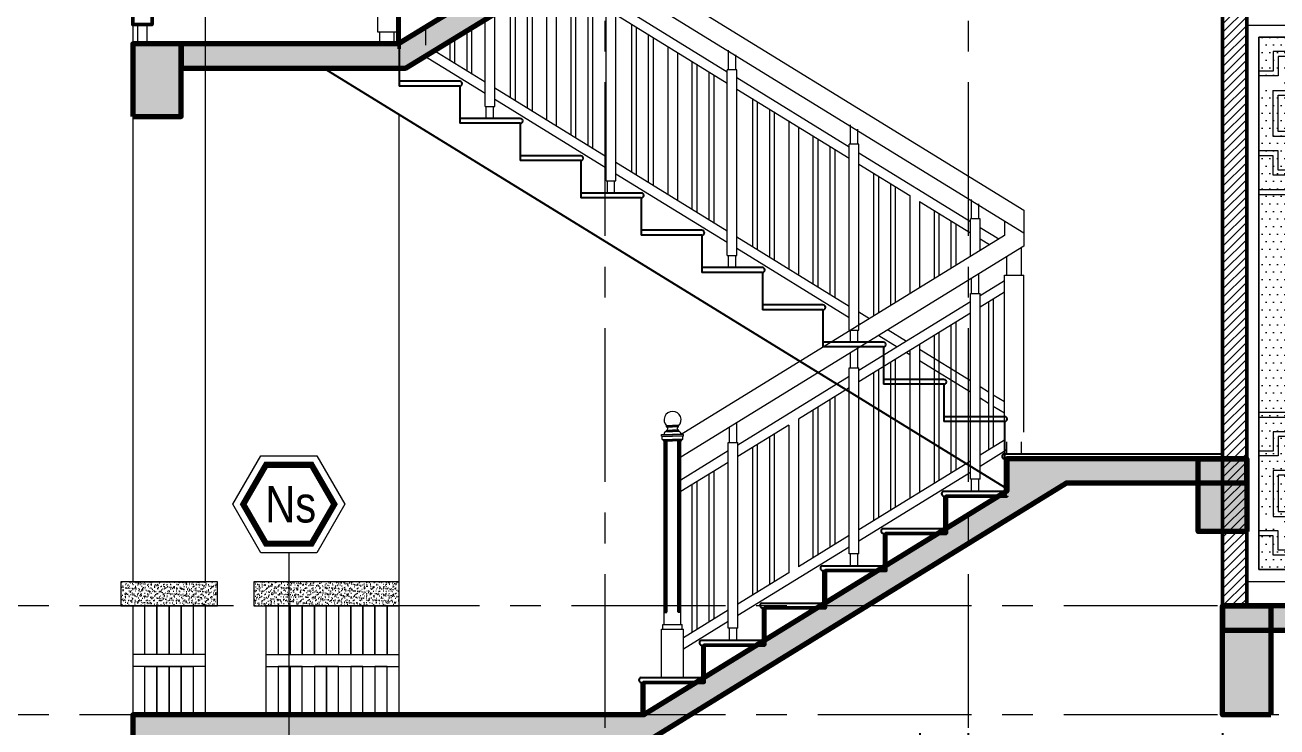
# Model space of a CAD drawing. Header units: inches. Extents: x 88947 to 296847, y 35049 to 161062.
# Drawn here: x 187375 to 192545, y 146608 to 149508 of the extents above; entities that cross this region are included whole.
import ezdxf
from ezdxf.xclip import XClip

# ---------------------------------------------------------------- set-up
doc = ezdxf.new("R2010")
doc.units = ezdxf.units.IN
doc.header["$MEASUREMENT"] = 0
doc.header["$XCLIPFRAME"] = 0
doc.header["$PDMODE"] = 1
doc.linetypes.add('ACAD_ISO03W100', pattern=[30, 12, -18])
doc.linetypes.add('CENTER', pattern=[50.8, 31.75, -6.35, 6.35, -6.35])
for name, color, linetype, lineweight in [('A-Dims', 145, 'Continuous', 25), ('CUA', 42, 'Continuous', 20), ('DIM', 7, 'Continuous', 25), ('HACTH', 8, 'Continuous', 5), ('HATCH', 8, 'Continuous', 5), ('KHUNG 1', 6, 'Continuous', 70), ('KY HIEU', 4, 'Continuous', 25), ('NETMANH', 192, 'Continuous', 18), ('netthay', 254, 'Continuous', 25), ('THAY', 3, 'Continuous', 18), ('TRUC', 252, 'ACAD_ISO03W100', 13), ('TUONG', 4, 'Continuous', 50), ('vdung', 56, 'Continuous', 9)]:
    doc.layers.add(name, color=color, linetype=linetype, lineweight=lineweight)
doc.layers.add('NHO', color=8, linetype='Continuous')
doc.styles.add('DDCo-B-Helve-condense', font='VHELVCB.TTF')
doc.styles.add('VNI-HELVE-CONDENSE', font='VNARIAL.TTF', dxfattribs={"width": 0.7})
doc.dimstyles.new('TAS-100', dxfattribs={"dimscale": 50, "dimtxt": 2.5, "dimasz": 0.7, "dimexe": 1.5, "dimexo": 1.5, "dimgap": 0.8, "dimtad": 1, "dimdec": 0, "dimzin": 3, "dimdsep": 46, "dimtxsty": 'VNI-HELVE-CONDENSE', "dimblk": 'TICK', "dimcen": 2.5, "dimclrt": 71, "dimazin": 2, "dimtfac": 0.75, "dimtdec": 0, "dimtix": 1, "dimtmove": 2, "dimatfit": 2, "dimldrblk": 'TICK123', "dimfxl": 1.5, "dimtolj": 1, "dimtzin": 0, "dimarcsym": 0})
pattern_1 = [(45, (192320.045, 147107.526), (-17.67767, 17.67767), [])]
pattern_2 = [(180, (1285.023, 940), (-15.625, 31.25), [0, -31.25])]
pattern_3 = [(7e-15, (1414.978, 940), (15.625, 31.25), [0, -31.25])]

# ---------------------------------------------------------------- blocks, each defined once
blk = doc.blocks.new('TICK')
at = {"layer": 'A-Dims', "color": 1}
for p, q in [((0, 1.5), (0, -1.5)), ((-2, 0), (2, 0))]:
    blk.add_line(p, q, dxfattribs=at)
at = {"layer": 'A-Dims', "color": 1, "const_width": 0.788}
blk.add_lwpolyline([(-0.33, -0.35), (0.38, 0.38)], dxfattribs=at)
at = {"layer": 'A-Dims', "color": 1, "const_width": 0.394}
for points in [[(0.24, 0.52, -0.414214), (0.52, 0.52, -1)], [(0.52, 0.52, -0.414214), (0.52, 0.24, -1)], [(-0.47, -0.21, 0.414214), (-0.47, -0.49, 1)], [(-0.47, -0.49, 0.414214), (-0.19, -0.49, 1)]]:
    blk.add_lwpolyline(points, format="xyb", dxfattribs=at)
blk = doc.blocks.new('*D1102')
at = {"layer": 'Defpoints', "color": 0}
for p in [(192320, 146657.5), (195570, 146657.5), (192320, 145757.5)]:
    blk.add_point(p, dxfattribs=at)
at = {"layer": 'DIM', "color": 0, "lineweight": -2}
for p, q in [((192320, 146582.5), (192320, 145682.5)), ((195570, 146582.5), (195570, 145682.5)), ((195535, 145757.5), (192355, 145757.5))]:
    blk.add_line(p, q, dxfattribs=at)
at = {"layer": 'DIM', "color": 0, "lineweight": -2, "xscale": 35, "yscale": 35, "zscale": 35, "rotation": 180}
blk.add_blockref('TICK', (192320, 145757.5), dxfattribs=at)
at = {"layer": 'DIM', "color": 0, "lineweight": -2, "xscale": 35, "yscale": 35, "zscale": 35}
blk.add_blockref('TICK', (195570, 145757.5), dxfattribs=at)
at = {"layer": 'DIM', "color": 71, "insert": (193945, 145861.4), "char_height": 125, "attachment_point": 5, "style": 'VNI-HELVE-CONDENSE'}
blk.add_mtext('\\A1;3250', dxfattribs=at)
blk = doc.blocks.new('TICK123')
at = {"layer": 'A-Dims', "color": 1}
blk.add_lwpolyline([(0.05, 0, 0, 0.84, 0), (-2.11, 0, 8.4, 8.4, 0)], format="xyseb", dxfattribs=at)
blk = doc.blocks.new('*D1103')
at = {"layer": 'Defpoints', "color": 0}
for p in [(191270, 146657.5), (192320, 146657.5), (191270, 145757.5)]:
    blk.add_point(p, dxfattribs=at)
at = {"layer": 'DIM', "color": 0, "lineweight": -2}
for p, q in [((191270, 146582.5), (191270, 145682.5)), ((192320, 146582.5), (192320, 145682.5)), ((192285, 145757.5), (191305, 145757.5))]:
    blk.add_line(p, q, dxfattribs=at)
at = {"layer": 'DIM', "color": 0, "lineweight": -2, "xscale": 35, "yscale": 35, "zscale": 35, "rotation": 180}
blk.add_blockref('TICK', (191270, 145757.5), dxfattribs=at)
at = {"layer": 'DIM', "color": 0, "lineweight": -2, "xscale": 35, "yscale": 35, "zscale": 35}
blk.add_blockref('TICK', (192320, 145757.5), dxfattribs=at)
at = {"layer": 'DIM', "color": 71, "insert": (191795, 145861.3), "char_height": 125, "attachment_point": 5, "style": 'VNI-HELVE-CONDENSE'}
blk.add_mtext('\\A1;1050', dxfattribs=at)
blk = doc.blocks.new('*D1104')
at = {"layer": 'Defpoints', "color": 0}
for p in [(191070, 146657.5), (191270, 146657.5), (191070, 145757.5)]:
    blk.add_point(p, dxfattribs=at)
at = {"layer": 'DIM', "color": 0, "lineweight": -2}
for p, q in [((191070, 146582.5), (191070, 145682.5)), ((191270, 146582.5), (191270, 145682.5)), ((191035, 145757.5), (191000, 145757.5)), ((191270, 145757.5), (191070, 145757.5)), ((191305, 145757.5), (191340, 145757.5))]:
    blk.add_line(p, q, dxfattribs=at)
at = {"layer": 'DIM', "color": 0, "lineweight": -2, "xscale": 35, "yscale": 35, "zscale": 35}
blk.add_blockref('TICK', (191070, 145757.5), dxfattribs=at)
at = {"layer": 'DIM', "color": 0, "lineweight": -2, "xscale": 35, "yscale": 35, "zscale": 35, "rotation": 180}
blk.add_blockref('TICK', (191270, 145757.5), dxfattribs=at)
at = {"layer": 'DIM', "color": 71, "insert": (191170, 145861.3), "char_height": 125, "attachment_point": 5, "style": 'VNI-HELVE-CONDENSE'}
blk.add_mtext('\\A1;200', dxfattribs=at)
blk = doc.blocks.new('*D1112')
at = {"layer": 'Defpoints', "color": 0}
for p in [(191270, 146657.5), (196270, 146657.5), (196270, 145257.5)]:
    blk.add_point(p, dxfattribs=at)
at = {"layer": 'DIM', "color": 0, "lineweight": -2}
for p, q in [((191270, 146582.5), (191270, 145182.5)), ((196270, 146582.5), (196270, 145182.5)), ((191305, 145257.5), (196235, 145257.5))]:
    blk.add_line(p, q, dxfattribs=at)
at = {"layer": 'DIM', "color": 0, "lineweight": -2, "xscale": 35, "yscale": 35, "zscale": 35, "rotation": 180}
blk.add_blockref('TICK', (191270, 145257.5), dxfattribs=at)
at = {"layer": 'DIM', "color": 0, "lineweight": -2, "xscale": 35, "yscale": 35, "zscale": 35}
blk.add_blockref('TICK', (196270, 145257.5), dxfattribs=at)
at = {"layer": 'DIM', "color": 71, "insert": (193770, 145361.3), "char_height": 125, "attachment_point": 5, "style": 'VNI-HELVE-CONDENSE'}
blk.add_mtext('\\A1;5000', dxfattribs=at)
blk = doc.blocks.new('A$C48460813')
at = {"layer": 'THAY'}
for points in [[(80, 840), (120, 840), (120, 760), (80, 760)], [(80, 700), (120, 700), (120, 140), (80, 140)], [(80, 80), (120, 80), (120, 0), (80, 0)]]:
    blk.add_lwpolyline(points, close=True, dxfattribs=at)
at = {"layer": 'TUONG'}
for points in [[(60, 900), (140, 900), (140, 840), (60, 840)], [(60, 760), (140, 760), (140, 700), (60, 700)], [(60, 140), (140, 140), (140, 80), (60, 80)]]:
    blk.add_lwpolyline(points, close=True, dxfattribs=at)
blk = doc.blocks.new('*D4022')
at = {"layer": 'Defpoints', "color": 0}
for p in [(192320, 146657.5), (195570, 146657.5), (192320, 145757.5)]:
    blk.add_point(p, dxfattribs=at)
at = {"layer": 'DIM', "color": 0, "lineweight": -2}
for p, q in [((192320, 146582.5), (192320, 145682.5)), ((195570, 146582.5), (195570, 145682.5)), ((195535, 145757.5), (192355, 145757.5))]:
    blk.add_line(p, q, dxfattribs=at)
at = {"layer": 'DIM', "color": 0, "lineweight": -2, "xscale": 35, "yscale": 35, "zscale": 35, "rotation": 180}
blk.add_blockref('TICK', (192320, 145757.5), dxfattribs=at)
at = {"layer": 'DIM', "color": 0, "lineweight": -2, "xscale": 35, "yscale": 35, "zscale": 35}
blk.add_blockref('TICK', (195570, 145757.5), dxfattribs=at)
at = {"layer": 'DIM', "color": 71, "insert": (193945, 145861.4), "char_height": 125, "attachment_point": 5, "style": 'VNI-HELVE-CONDENSE'}
blk.add_mtext('\\A1;3250', dxfattribs=at)
blk = doc.blocks.new('*D4023')
at = {"layer": 'Defpoints', "color": 0}
for p in [(191270, 146657.5), (192320, 146657.5), (191270, 145757.5)]:
    blk.add_point(p, dxfattribs=at)
at = {"layer": 'DIM', "color": 0, "lineweight": -2}
for p, q in [((191270, 146582.5), (191270, 145682.5)), ((192320, 146582.5), (192320, 145682.5)), ((192285, 145757.5), (191305, 145757.5))]:
    blk.add_line(p, q, dxfattribs=at)
at = {"layer": 'DIM', "color": 0, "lineweight": -2, "xscale": 35, "yscale": 35, "zscale": 35, "rotation": 180}
blk.add_blockref('TICK', (191270, 145757.5), dxfattribs=at)
at = {"layer": 'DIM', "color": 0, "lineweight": -2, "xscale": 35, "yscale": 35, "zscale": 35}
blk.add_blockref('TICK', (192320, 145757.5), dxfattribs=at)
at = {"layer": 'DIM', "color": 71, "insert": (191795, 145861.3), "char_height": 125, "attachment_point": 5, "style": 'VNI-HELVE-CONDENSE'}
blk.add_mtext('\\A1;1050', dxfattribs=at)
blk = doc.blocks.new('*D4024')
at = {"layer": 'Defpoints', "color": 0}
for p in [(191070, 146657.5), (191270, 146657.5), (191070, 145757.5)]:
    blk.add_point(p, dxfattribs=at)
at = {"layer": 'DIM', "color": 0, "lineweight": -2}
for p, q in [((191070, 146582.5), (191070, 145682.5)), ((191270, 146582.5), (191270, 145682.5)), ((191035, 145757.5), (191000, 145757.5)), ((191270, 145757.5), (191070, 145757.5)), ((191305, 145757.5), (191340, 145757.5))]:
    blk.add_line(p, q, dxfattribs=at)
at = {"layer": 'DIM', "color": 0, "lineweight": -2, "xscale": 35, "yscale": 35, "zscale": 35}
blk.add_blockref('TICK', (191070, 145757.5), dxfattribs=at)
at = {"layer": 'DIM', "color": 0, "lineweight": -2, "xscale": 35, "yscale": 35, "zscale": 35, "rotation": 180}
blk.add_blockref('TICK', (191270, 145757.5), dxfattribs=at)
at = {"layer": 'DIM', "color": 71, "insert": (191170, 145861.3), "char_height": 125, "attachment_point": 5, "style": 'VNI-HELVE-CONDENSE'}
blk.add_mtext('\\A1;200', dxfattribs=at)
blk = doc.blocks.new('*D4032')
at = {"layer": 'Defpoints', "color": 0}
for p in [(191270, 146657.5), (196270, 146657.5), (196270, 145257.5)]:
    blk.add_point(p, dxfattribs=at)
at = {"layer": 'DIM', "color": 0, "lineweight": -2}
for p, q in [((191270, 146582.5), (191270, 145182.5)), ((196270, 146582.5), (196270, 145182.5)), ((191305, 145257.5), (196235, 145257.5))]:
    blk.add_line(p, q, dxfattribs=at)
at = {"layer": 'DIM', "color": 0, "lineweight": -2, "xscale": 35, "yscale": 35, "zscale": 35, "rotation": 180}
blk.add_blockref('TICK', (191270, 145257.5), dxfattribs=at)
at = {"layer": 'DIM', "color": 0, "lineweight": -2, "xscale": 35, "yscale": 35, "zscale": 35}
blk.add_blockref('TICK', (196270, 145257.5), dxfattribs=at)
at = {"layer": 'DIM', "color": 71, "insert": (193770, 145361.3), "char_height": 125, "attachment_point": 5, "style": 'VNI-HELVE-CONDENSE'}
blk.add_mtext('\\A1;5000', dxfattribs=at)
blk = doc.blocks.new('A$C321E587E')
at = {"layer": 'netthay'}
for p, q in [((-12.3, 154), (250, 154)), ((-12.3, 134), (250, 134)), ((-10, 134), (-10, 0))]:
    blk.add_line(p, q, dxfattribs=at)
blk.add_arc((-9.7, 144), 10.3, 104.4486, 255.5514, dxfattribs=at)
at = {"layer": 'TUONG'}
blk.add_lwpolyline([(0, -20), (0, 134), (250, 134), (250, 134)], dxfattribs=at)
blk = doc.blocks.new('A$C779A4126')
at = {"layer": 'netthay'}
for p, q in [((0, 154), (-250, 154)), ((0, 134), (-250, 134)), ((0, 134), (0, -20))]:
    blk.add_line(p, q, dxfattribs=at)
blk.add_arc((0.3, 144), 10, 268.513, 91.487, dxfattribs=at)
blk = doc.blocks.new('A$C1CBE0E52')
at = {"layer": 'NHO'}
for p, q in [((-24.3, 1039.7), (0, 1039.7)), ((24.9, 1039.7), (0, 1039.7)), ((-24.8, 1021.4), (0, 1021.4)), ((25.5, 1021.4), (0, 1021.4)), ((-35, 977.6), (-22.8, 977.6)), ((-31.9, 419.5), (-31.9, 977.6)), ((-22.8, 419.5), (-22.8, 977.6)), ((23.4, 419.5), (23.4, 977.6)), ((35, 977.6), (23.4, 977.6)), ((32, 419.5), (32, 977.6)), ((-31.9, 270.2), (-31.9, 419.5)), ((-22.8, 270.2), (-22.8, 419.5)), ((23.4, 270.2), (23.5, 419.5)), ((32, 270.2), (32, 419.5)), ((-35, 270.2), (-22.8, 270.2)), ((35, 270.2), (23.4, 270.2))]:
    blk.add_line(p, q, dxfattribs=at)
at = {"layer": 'THAY'}
for p, q in [((-24.3, 1036.7), (-24.3, 1039.7)), ((-24.3, 1036.7), (0, 1036.7)), ((24.9, 1036.7), (0, 1036.7)), ((24.9, 1036.7), (24.9, 1039.7)), ((-45.2, 1004.1), (0, 1004.1)), ((-45.2, 998), (-45.2, 1004.1)), ((-45.2, 998), (0, 998)), ((-42.1, 983.7), (-42.1, 998)), ((-42.1, 983.7), (0, 983.7)), ((-24.8, 1016.3), (-24.8, 1021.4)), ((-24.8, 1016.3), (0, 1016.3)), ((25.5, 1016.3), (0, 1016.3)), ((45.2, 1004.1), (0, 1004.1)), ((45.2, 998), (0, 998)), ((42.2, 983.7), (0, 983.7)), ((25.5, 1016.3), (25.5, 1021.4)), ((42.2, 983.7), (42.2, 998)), ((45.2, 998), (45.2, 1004.1)), ((-35, 977.6), (0, 977.6)), ((-35, 419.5), (-35, 977.6)), ((35, 977.6), (0, 977.6)), ((35, 419.5), (35, 977.6)), ((-35, 220), (-35, 419.5)), ((35, 220), (35, 419.5)), ((-40.1, 199.9), (-40.1, 220)), ((-40.1, 220), (40.1, 220)), ((40.1, 199.9), (40.1, 220)), ((-45.2, 0), (-45.2, 199.9)), ((-45.2, 199.9), (45.2, 199.9)), ((45.2, 0), (45.2, 199.9))]:
    blk.add_line(p, q, dxfattribs=at)
blk.add_lwpolyline([(45.2, 0), (-45.2, 0)], dxfattribs=at)
for centre, radius, start, end in [((0.3, 1064.8), 35.2, 314.4153, 225.5847), ((-26.9, 1029.1), 7.99, 284.8442, 71.0811), ((27.5, 1029.1), 7.99, 108.9189, 255.1558), ((-32.7, 983.5), 6.4, 178.6567, 248.7234), ((-24.6, 1005.8), 10.5, 90.9657, 189.4231), ((25.2, 1006.2), 10.1, 347.5717, 88.3198), ((32.7, 983.5), 6.4, 291.2766, 1.3433)]:
    blk.add_arc(centre, radius, start, end, dxfattribs=at)
blk = doc.blocks.new('A$C07F568BA')
at = {"layer": 'THAY'}
for points in [[(-15, 817.4), (-15, 879.2)], [(15, 817.4), (15, 897.7)], [(-20, 50), (-20, 817.4)], [(-20, 817.4), (20, 817.4)], [(20, 50), (20, 817.4)], [(20, 50), (-20, 50)], [(-15, 0), (-15, 50)], [(15, 0), (15, 50)]]:
    blk.add_lwpolyline(points, dxfattribs=at)
blk = doc.blocks.new('A$C10AF0E8B')
at = {"layer": 'THAY'}
for points in [[(380, 844.8), (380, 234.1)], [(400, 857.1), (400, 246.4)], [(310, 801.7), (310, 191)], [(330, 814), (330, 203.3)], [(210, 740.1), (210, 129.4)], [(250, 764.7), (250, 154)], [(130, 690.8), (130, 80.1)], [(150, 703.1), (150, 92.4)], [(60, 647.7), (60, 37)], [(80, 660), (80, 49.3)]]:
    blk.add_lwpolyline(points, dxfattribs=at)
at = {"layer": 'NETMANH'}
blk.add_blockref('A$C07F568BA', (480, 158.9), dxfattribs=at)
blk = doc.blocks.new('A$C20893CA2')
at = {"layer": 'THAY'}
for points in [[(380, 844.8), (380, 234.1)], [(400, 857.1), (400, 246.4)], [(310, 801.7), (310, 191)], [(330, 814), (330, 203.3)], [(210, 740.1), (210, 129.4)], [(250, 764.7), (250, 154)], [(130, 690.8), (130, 80.1)], [(150, 703.1), (150, 92.4)], [(60, 647.7), (60, 37)], [(80, 660), (80, 49.3)]]:
    blk.add_lwpolyline(points, dxfattribs=at)
blk = doc.blocks.new('A$C7AC3160D')
at = {"layer": 'CUA'}
for points in [[(160, 0), (160, -80), (80, -80), (80, -160), (0, -160)], [(140, 0), (140, -60), (60, -60), (60, -140), (0, -140)], [(440, 0), (440, -80), (520, -80), (520, -160), (600, -160)], [(460, 0), (460, -60), (540, -60), (540, -140), (600, -140)], [(520, -240), (440, -240), (440, -160), (360, -160), (360, -80), (240, -80), (240, -160), (160, -160), (160, -240), (80, -240), (80, -390), (160, -390), (160, -470), (240, -470), (240, -550), (360, -550), (360, -470), (440, -470), (440, -390), (520, -390), (520, -240)], [(160, -630), (160, -550), (80, -550), (80, -470), (0, -470)], [(140, -630), (140, -570), (60, -570), (60, -490), (0, -490)], [(440, -630), (440, -550), (520, -550), (520, -470), (600, -470)], [(460, -630), (460, -570), (540, -570), (540, -490), (600, -490)], [(600, -630), (0, -630)], [(600, -650), (0, -650)]]:
    blk.add_lwpolyline(points, dxfattribs=at)
blk.add_lwpolyline([(540, -220), (460, -220), (460, -140), (380, -140), (380, -60), (220, -60), (220, -140), (140, -140), (140, -220), (60, -220), (60, -410), (140, -410), (140, -490), (220, -490), (220, -570), (380, -570), (380, -490), (460, -490), (460, -410), (540, -410)], close=True, dxfattribs=at)
blk = doc.blocks.new('A$C37A56C2E')
at = {"layer": 'HACTH'}
h = blk.add_hatch(dxfattribs=at)
h.set_pattern_fill('DOTS', color=256, scale=500, style=0)
h.set_pattern_definition(pattern_2)
h.paths.add_polyline_path([(1280, 240), (1280, 2060), (865, 2060), (865, 240)])
h = blk.add_hatch(dxfattribs=at)
h.set_pattern_fill('DOTS', color=256, scale=500, style=0)
h.set_pattern_definition(pattern_2)
h.paths.add_polyline_path([(1280, 240), (1280, 2060), (865, 2060), (865, 240)])
h = blk.add_hatch(dxfattribs=at)
h.set_pattern_fill('DOTS', color=256, scale=500, style=0)
h.set_pattern_definition(pattern_3)
h.paths.add_polyline_path([(1420, 2060), (1835, 2060), (1835, 240), (1420, 240)])
h = blk.add_hatch(dxfattribs=at)
h.set_pattern_fill('DOTS', color=256, scale=500, style=0)
h.set_pattern_definition(pattern_3)
h.paths.add_polyline_path([(1420, 2060), (1810, 2060), (1810, 240), (1420, 240)])
at = {"layer": 'HATCH'}
h = blk.add_hatch(dxfattribs=at)
h.set_pattern_fill('DOTS', color=256, scale=500, style=0)
h.set_pattern_definition([(180, (625.022, 50.008), (-15.625, 31.25), [0, -31.25])])
h.paths.add_polyline_path([(50, 2050), (150, 2050), (150, 2150), (250, 2150), (250, 2250), (425, 2250), (425, 2150), (525, 2150), (525, 2050), (625, 2050), (625, 250), (525, 250), (525, 150), (425, 150), (425, 50), (250, 50), (250, 150), (150, 150), (150, 250), (50, 250)])
h.paths.add_polyline_path([(445, 2250), (625, 2250), (625, 2070), (545, 2070), (545, 2170), (445, 2170)], flags=17)
h.paths.add_polyline_path([(50, 2250), (230, 2250), (230, 2170), (130, 2170), (130, 2070), (50, 2070)], flags=17)
h.paths.add_polyline_path([(50, 230), (130, 230), (130, 130), (230, 130), (230, 50), (50, 50)], flags=17)
h.paths.add_polyline_path([(445, 130), (545, 130), (545, 230), (625, 230), (625, 50), (445, 50)])
h = blk.add_hatch(dxfattribs=at)
h.set_pattern_fill('DOTS', color=256, scale=500, style=0)
h.set_pattern_definition([(0, (2049.978, 50.008), (15.625, 31.25), [0, -31.25])])
h.paths.add_polyline_path([(2625, 2050), (2525, 2050), (2525, 2150), (2425, 2150), (2425, 2250), (2250, 2250), (2250, 2150), (2150, 2150), (2150, 2050), (2050, 2050), (2050, 250), (2150, 250), (2150, 150), (2250, 150), (2250, 50), (2425, 50), (2425, 150), (2525, 150), (2525, 250), (2625, 250)])
h.paths.add_polyline_path([(2230, 2250), (2050, 2250), (2050, 2070), (2130, 2070), (2130, 2170), (2230, 2170)], flags=17)
h.paths.add_polyline_path([(2625, 2250), (2445, 2250), (2445, 2170), (2545, 2170), (2545, 2070), (2625, 2070)], flags=17)
h.paths.add_polyline_path([(2625, 230), (2545, 230), (2545, 130), (2445, 130), (2445, 50), (2625, 50)], flags=17)
h.paths.add_polyline_path([(2230, 130), (2130, 130), (2130, 230), (2050, 230), (2050, 50), (2230, 50)])
at = {"layer": 'CUA'}
for points in [[(0, 0), (0, 2300), (2700, 2300), (2700, 0)], [(650, 2250), (50, 2250), (50, 50), (650, 50)], [(2000, 2250), (700, 2250), (700, 50), (2000, 50)], [(2050, 2250), (2650, 2250), (2650, 50), (2050, 50)], [(1280, 2200), (1950, 2200), (1950, 100), (1280, 100)], [(1420, 2060), (1810, 2060), (1810, 240), (1420, 240)]]:
    blk.add_lwpolyline(points, close=True, dxfattribs=at)
for points in [[(650, 50), (50, 50), (50, 2250), (650, 2250)], [(650, 2250), (650, 50)], [(700, 2250), (2000, 2250)], [(700, 2250), (700, 50)], [(2000, 2250), (2000, 50)], [(2050, 2250), (2650, 2250), (2650, 50), (2050, 50)], [(2050, 2250), (2050, 50)], [(750, 2200), (750, 100), (1950, 100), (1950, 2200), (750, 2200)], [(1490, 2200), (750, 2200), (750, 100), (1490, 100)], [(1280, 2060), (890, 2060), (890, 240), (1280, 240)], [(2000, 50), (700, 50)]]:
    blk.add_lwpolyline(points, dxfattribs=at)
at = {"layer": 'vdung', "xscale": -1}
blk.add_blockref('A$C7AC3160D', (650, 2250), dxfattribs=at)
at = {"layer": 'vdung'}
blk.add_blockref('A$C7AC3160D', (2050, 2250), dxfattribs=at)
at = {"layer": 'vdung', "rotation": 180}
blk.add_blockref('A$C7AC3160D', (650, 50), dxfattribs=at)
at = {"layer": 'vdung', "xscale": -1, "rotation": 180}
blk.add_blockref('A$C7AC3160D', (2050, 50), dxfattribs=at)
blk = doc.blocks.new('A$C6B9F0B18')
for points in [[(-2025, 740), (-675, 740), (-675, 800), (-2025, 800), (-2025, 740), (-2025, 740)], [(-1320, 660), (-1320, 740), (-1380, 740), (-1380, 660)], [(-2025, 600), (-675, 600), (-675, 660), (-2025, 660), (-2025, 600), (-2025, 600)], [(-1380, 600), (-1380, 40)], [(-1320, 40), (-1320, 600)], [(-2025, -20), (-675, -20), (-675, 40), (-2025, 40), (-2025, -20), (-2025, -20)], [(-1380, -20), (-1380, -100), (-1320, -100), (-1320, -20)]]:
    blk.add_lwpolyline(points)
for points in [[(-2005, 740), (-1975, 740), (-1975, 660), (-2005, 660)], [(-695, 740), (-725, 740), (-725, 660), (-695, 660)], [(-2005, 600), (-1945, 600), (-1945, 40), (-2005, 40)], [(-1862.5, 600), (-1832.5, 600), (-1832.5, 40), (-1862.5, 40)], [(-1802.5, 600), (-1772.5, 600), (-1772.5, 40), (-1802.5, 40)], [(-1692.5, 600), (-1632.5, 600), (-1632.5, 40), (-1692.5, 40)], [(-1552.5, 600), (-1522.5, 600), (-1522.5, 40), (-1552.5, 40)], [(-1492.5, 600), (-1462.5, 600), (-1462.5, 40), (-1492.5, 40)], [(-1207.5, 600), (-1237.5, 600), (-1237.5, 40), (-1207.5, 40)], [(-1147.5, 600), (-1177.5, 600), (-1177.5, 40), (-1147.5, 40)], [(-1007.5, 600), (-1067.5, 600), (-1067.5, 40), (-1007.5, 40)], [(-897.5, 600), (-927.5, 600), (-927.5, 40), (-897.5, 40)], [(-837.5, 600), (-867.5, 600), (-867.5, 40), (-837.5, 40)], [(-695, 600), (-755, 600), (-755, 40), (-695, 40)], [(-2005, -20), (-1975, -20), (-1975, -100), (-2005, -100)], [(-695, -20), (-725, -20), (-725, -100), (-695, -100)]]:
    blk.add_lwpolyline(points, close=True)
blk.add_blockref('A$C37A56C2E', (-2700, 0))

msp = doc.modelspace()

# ---------------------------------------------------------------- hatches: boundary and pattern name
at = {"layer": 'HACTH'}
h = msp.add_hatch(dxfattribs=at)
h.set_pattern_fill('ANSI31', color=256, scale=200, style=0)
h.set_pattern_definition(pattern_1)
h.paths.add_polyline_path([(192320, 150407.5), (192420, 150407.5), (192420, 147107.5), (192320, 147107.5)])
h = msp.add_hatch(dxfattribs=at)
h.set_pattern_fill('ANSI31', color=256, scale=200, style=0)
h.set_pattern_definition(pattern_1)
h.paths.add_polyline_path([(192320, 150407.5), (192420, 150407.5), (192420, 147107.5), (192320, 147107.5)])
h = msp.add_hatch(dxfattribs=at)
h.set_pattern_fill('ANSI31', color=256, scale=200, style=0)
h.set_pattern_definition(pattern_1)
h.paths.add_polyline_path([(192320, 150407.5), (192420, 150407.5), (192420, 147107.5), (192320, 147107.5)])
h = msp.add_hatch(dxfattribs=at)
h.set_pattern_fill('ANSI31', color=256, scale=200, style=0)
h.set_pattern_definition(pattern_1)
h.paths.add_polyline_path([(192320, 150407.5), (192420, 150407.5), (192420, 147107.5), (192320, 147107.5)])
h = msp.add_hatch(dxfattribs=at)
h.set_pattern_fill('AR-SAND', color=256, scale=10, style=0)
h.set_pattern_definition([(142.5, (188170.045, 147107.526), (0.62993, 19.26824), [0, -15.2, 0, -17, 0, -16.25]), (172.5, (188170.045, 147107.526), (-17.6978, 28.2215), [0, -8.2, 0, -13.7, 0, -5.25]), (212.5, (188182.345, 147107.526), (-31.1414, 0.0566), [0, -5, 0, -18, 0, -23.5]), (222.5, (188182.345, 147107.526), (-30.0613, 8.7768), [0, -2.5, 0, -11.8, 0, -13.5])])
h.paths.add_polyline_path([(187770, 147207.5), (187820, 147207.5), (188170, 147207.5), (188170, 147107.5), (187770, 147107.5)])
h = msp.add_hatch(dxfattribs=at)
h.set_pattern_fill('AR-SAND', color=256, scale=10, style=0)
h.set_pattern_definition([(142.5, (188170.045, 147107.526), (0.62993, 19.26824), [0, -15.2, 0, -17, 0, -16.25]), (172.5, (188170.045, 147107.526), (-17.6978, 28.2215), [0, -8.2, 0, -13.7, 0, -5.25]), (212.5, (188182.345, 147107.526), (-31.1414, 0.0566), [0, -5, 0, -18, 0, -23.5]), (222.5, (188182.345, 147107.526), (-30.0613, 8.7768), [0, -2.5, 0, -11.8, 0, -13.5])])
h.paths.add_polyline_path([(187770, 147207.5), (187820, 147207.5), (188170, 147207.5), (188170, 147107.5), (187770, 147107.5)])
h = msp.add_hatch(dxfattribs=at)
h.set_pattern_fill('AR-SAND', color=256, scale=10, style=0)
h.set_pattern_definition([(142.5, (67553.61, 85915.8), (0.6299336, 19.2682377), [0, -15.2, 0, -17, 0, -16.25]), (172.5, (67553.61, 85915.8), (-17.697767, 28.2214607), [0, -8.2, 0, -13.7, 0, -5.25]), (212.5, (67565.91, 85915.8), (-31.1414186, 0.0565905), [0, -5, 0, -18, 0, -23.5]), (222.5, (67565.91, 85915.8), (-30.061266, 8.7767556), [0, -2.5, 0, -11.8, 0, -13.5])])
h.paths.add_polyline_path([(188319.9, 147207.5), (188526, 147207.5), (188526, 147107.5), (188349.9, 147107.5), (188319.9, 147107.5)])
h.paths.add_polyline_path([(188920, 147107.5), (188920, 147207.5), (188719.9, 147207.5), (188719.9, 147207.5), (188526, 147207.5), (188526, 147107.5)])
h = msp.add_hatch(dxfattribs=at)
h.set_pattern_fill('AR-SAND', color=256, scale=10, style=0)
h.set_pattern_definition([(142.5, (67553.61, 85915.8), (0.6299336, 19.2682377), [0, -15.2, 0, -17, 0, -16.25]), (172.5, (67553.61, 85915.8), (-17.697767, 28.2214607), [0, -8.2, 0, -13.7, 0, -5.25]), (212.5, (67565.91, 85915.8), (-31.1414186, 0.0565905), [0, -5, 0, -18, 0, -23.5]), (222.5, (67565.91, 85915.8), (-30.061266, 8.7767556), [0, -2.5, 0, -11.8, 0, -13.5])])
h.paths.add_polyline_path([(188319.9, 147207.5), (188526, 147207.5), (188526, 147107.5), (188349.9, 147107.5), (188319.9, 147107.5)])
h.paths.add_polyline_path([(188920, 147107.5), (188920, 147207.5), (188719.9, 147207.5), (188719.9, 147207.5), (188526, 147207.5), (188526, 147107.5)])
at = {"layer": 'KHUNG 1'}
h = msp.add_hatch(color=256, dxfattribs=at)
h.paths.add_polyline_path([(190707.7, 150407.5), (191170, 150407.5), (191170, 150507.8), (190680, 150507.8), (188917.9, 149429.5), (188020, 149429.5), (188020, 149329.5), (188946, 149329.5)])
edge = h.paths.add_edge_path(flags=17)
edge.add_line((190417.8, 150507.8), (190680, 150507.8))
edge = h.paths.add_edge_path(flags=17)
edge.add_line((190417.8, 150487.8), (190680, 150487.8))
edge = h.paths.add_edge_path(flags=17)
edge.add_arc((190420.4, 150497.8), 10.3, 104.4486, 255.5514)
edge = h.paths.add_edge_path(flags=17)
edge.add_line((190420, 150487.8), (190420, 150353.8))
edge = h.paths.add_edge_path(flags=16)
edge.add_line((190430, 150333.8), (190430, 150487.8))
edge.add_line((190430, 150487.8), (190680, 150487.8))
edge = h.paths.add_edge_path(flags=17)
edge.add_line((190167.8, 150353.8), (190430, 150353.8))
edge = h.paths.add_edge_path(flags=17)
edge.add_line((190167.8, 150333.8), (190430, 150333.8))
edge = h.paths.add_edge_path(flags=17)
edge.add_arc((190170.4, 150343.8), 10.3, 104.4486, 255.5514)
edge = h.paths.add_edge_path(flags=17)
edge.add_line((190170, 150333.8), (190170, 150199.8))
edge = h.paths.add_edge_path(flags=16)
edge.add_line((190180, 150179.8), (190180, 150333.8))
edge.add_line((190180, 150333.8), (190430, 150333.8))
msp.add_hatch(color=256, dxfattribs=at).paths.add_polyline_path([(189958.4, 146557.5), (191675.9, 147615.5), (192420, 147615.5), (192420, 147715.5), (191430, 147715.5), (191430, 147581.5), (189930, 146657.5), (187820, 146657.5), (187820, 146557.5)])

# ---------------------------------------------------------------- linework, layer by layer
at = {"layer": 'HACTH', "color": 252}
msp.add_lwpolyline([(188232.9, 147527.7), (188348.6, 147728), (188580, 147728), (188695.7, 147527.7), (188580, 147327.3), (188348.6, 147327.3)], close=True, dxfattribs=at)
msp.add_lwpolyline([(188464.3, 147327.3), (188464.3, 146424.5)], dxfattribs=at)
at = {"layer": 'HACTH'}
for points in [[(187919.9, 147107.5), (187919.9, 146907.5), (187869.9, 146907.5), (187869.9, 147107.5)], [(187919.9, 147107.5), (187919.9, 146907.5), (187869.9, 146907.5), (187869.9, 147107.5)], [(187969.9, 147107.5), (187969.9, 146907.5), (187919.9, 146907.5), (187919.9, 147107.5)], [(187969.9, 147107.5), (187969.9, 146907.5), (187919.9, 146907.5), (187919.9, 147107.5)], [(188019.9, 147107.5), (188019.9, 146907.5), (187969.9, 146907.5), (187969.9, 147107.5)], [(188019.9, 147107.5), (188019.9, 146907.5), (187969.9, 146907.5), (187969.9, 147107.5)], [(188069.9, 147107.5), (188069.9, 146907.5), (188019.9, 146907.5), (188019.9, 147107.5)], [(188069.9, 147107.5), (188069.9, 146907.5), (188019.9, 146907.5), (188019.9, 147107.5)], [(188419.9, 147107.5), (188419.9, 146907.5), (188469.9, 146907.5), (188469.9, 147107.5)], [(188419.9, 147107.5), (188419.9, 146907.5), (188469.9, 146907.5), (188469.9, 147107.5)], [(188469.9, 147107.5), (188469.9, 146907.5), (188519.9, 146907.5), (188519.9, 147107.5)], [(188469.9, 147107.5), (188469.9, 146907.5), (188519.9, 146907.5), (188519.9, 147107.5)], [(188519.9, 147107.5), (188519.9, 146907.5), (188569.9, 146907.5), (188569.9, 147107.5)], [(188519.9, 147107.5), (188519.9, 146907.5), (188569.9, 146907.5), (188569.9, 147107.5)], [(188569.9, 147107.5), (188569.9, 146907.5), (188619.9, 146907.5), (188619.9, 147107.5)], [(188569.9, 147107.5), (188569.9, 146907.5), (188619.9, 146907.5), (188619.9, 147107.5)], [(188669.9, 147107.5), (188669.9, 146907.5), (188719.9, 146907.5), (188719.9, 147107.5)], [(188669.9, 147107.5), (188669.9, 146907.5), (188719.9, 146907.5), (188719.9, 147107.5)], [(188719.9, 147107.5), (188719.9, 146907.5), (188769.9, 146907.5), (188769.9, 147107.5)], [(188719.9, 147107.5), (188719.9, 146907.5), (188769.9, 146907.5), (188769.9, 147107.5)], [(188769.9, 147107.5), (188769.9, 146907.5), (188819.9, 146907.5), (188819.9, 147107.5)], [(188769.9, 147107.5), (188769.9, 146907.5), (188819.9, 146907.5), (188819.9, 147107.5)], [(188819.9, 147107.5), (188819.9, 146907.5), (188869.9, 146907.5), (188869.9, 147107.5)], [(188819.9, 147107.5), (188819.9, 146907.5), (188869.9, 146907.5), (188869.9, 147107.5)], [(188869.9, 147107.5), (188869.9, 146907.5), (188919.9, 146907.5), (188919.9, 147107.5)], [(188869.9, 147107.5), (188869.9, 146907.5), (188919.9, 146907.5), (188919.9, 147107.5)], [(187919.9, 146857.5), (187919.9, 146657.5), (187869.9, 146657.5), (187869.9, 146857.5)], [(187919.9, 146857.5), (187919.9, 146657.5), (187869.9, 146657.5), (187869.9, 146857.5)], [(187969.9, 146857.5), (187969.9, 146657.5), (187919.9, 146657.5), (187919.9, 146857.5)], [(187969.9, 146857.5), (187969.9, 146657.5), (187919.9, 146657.5), (187919.9, 146857.5)], [(188019.9, 146857.5), (188019.9, 146657.5), (187969.9, 146657.5), (187969.9, 146857.5)], [(188019.9, 146857.5), (188019.9, 146657.5), (187969.9, 146657.5), (187969.9, 146857.5)], [(188069.9, 146857.5), (188069.9, 146657.5), (188019.9, 146657.5), (188019.9, 146857.5)], [(188069.9, 146857.5), (188069.9, 146657.5), (188019.9, 146657.5), (188019.9, 146857.5)], [(188419.9, 146857.5), (188419.9, 146657.5), (188469.9, 146657.5), (188469.9, 146857.5)], [(188419.9, 146857.5), (188419.9, 146657.5), (188469.9, 146657.5), (188469.9, 146857.5)], [(188469.9, 146857.5), (188469.9, 146657.5), (188519.9, 146657.5), (188519.9, 146857.5)], [(188469.9, 146857.5), (188469.9, 146657.5), (188519.9, 146657.5), (188519.9, 146857.5)], [(188569.9, 146857.5), (188569.9, 146657.5), (188619.9, 146657.5), (188619.9, 146857.5)], [(188569.9, 146857.5), (188569.9, 146657.5), (188619.9, 146657.5), (188619.9, 146857.5)], [(188619.9, 146857.5), (188619.9, 146657.5), (188669.9, 146657.5), (188669.9, 146857.5)], [(188619.9, 146857.5), (188619.9, 146657.5), (188669.9, 146657.5), (188669.9, 146857.5)], [(188719.9, 146857.5), (188719.9, 146657.5), (188769.9, 146657.5), (188769.9, 146857.5)], [(188719.9, 146857.5), (188719.9, 146657.5), (188769.9, 146657.5), (188769.9, 146857.5)], [(188819.9, 146857.5), (188819.9, 146657.5), (188869.9, 146657.5), (188869.9, 146857.5)], [(188819.9, 146857.5), (188819.9, 146657.5), (188869.9, 146657.5), (188869.9, 146857.5)]]:
    msp.add_lwpolyline(points, close=True, dxfattribs=at)
for points in [[(188120, 146907.5), (187820, 146907.5)], [(188120, 146907.5), (187820, 146907.5)], [(188369.9, 146907.5), (188920, 146907.5)], [(188369.9, 146907.5), (188920, 146907.5)], [(188120, 146857.5), (187820, 146857.5)], [(188120, 146857.5), (187820, 146857.5)], [(188369.9, 146857.5), (188920, 146857.5)], [(188369.9, 146857.5), (188920, 146857.5)]]:
    msp.add_lwpolyline(points, dxfattribs=at)
at = {"layer": 'KHUNG 1'}
for points in [[(190707.7, 150407.5), (191170, 150407.5), (191170, 150507.8), (190680, 150507.8), (188917.9, 149429.5), (188020, 149429.5), (188020, 149329.5), (188946, 149329.5), (190707.7, 150407.5)], [(187820, 149129.5), (188020, 149129.5), (188020, 149429.5), (187820, 149429.5)], [(192420, 147415.5), (192220, 147415.5), (192220, 147715.5), (192420, 147715.5)], [(192320, 147007.5), (197770, 147007.5), (197770, 147107.5), (192320, 147107.5)], [(192520, 146657.5), (192320, 146657.5), (192320, 147107.5), (192520, 147107.5)]]:
    msp.add_lwpolyline(points, close=True, dxfattribs=at)
msp.add_lwpolyline([(189958.4, 146557.5), (191675.9, 147615.5), (192420, 147615.5), (192420, 147715.5), (191430, 147715.5), (191430, 147581.5), (189930, 146657.5), (187820, 146657.5), (187820, 146557.5), (189958.4, 146557.5)], dxfattribs=at)
for points in [[(187820, 149429.5), (188020, 149429.5), (187820, 149129.5), (188020, 149129.5)], [(192420, 147715.5), (192220, 147715.5), (192420, 147415.5), (192220, 147415.5)], [(192320, 147107.5), (197770, 147107.5), (192320, 147007.5), (197770, 147007.5)], [(192520, 147107.5), (192320, 147107.5), (192520, 146657.5), (192320, 146657.5)]]:
    msp.add_solid(points, dxfattribs=at)
at = {"layer": 'KY HIEU', "const_width": 25}
msp.add_lwpolyline([(188276.2, 147527.7), (188370.3, 147690.5), (188558.3, 147690.5), (188652.4, 147527.7), (188558.3, 147364.8), (188370.3, 147364.8)], close=True, dxfattribs=at)
at = {"layer": 'KY HIEU'}
msp.add_lwpolyline([(191420, 147581.5), (190170, 146811.5)], dxfattribs=at)
msp.add_lwpolyline([(191420, 147581.5), (190170, 146811.5)], dxfattribs=at)
at = {"layer": 'netthay'}
for p, q in [((188920, 149409.5), (188920, 149255.5)), ((191420, 147889.5), (191170, 147889.5)), ((191420, 147869.5), (191170, 147869.5)), ((191420, 147869.5), (191420, 147715.5)), ((191417.8, 147735.5), (192320, 147735.5)), ((191417.8, 147715.5), (192420, 147715.5)), ((191420, 147715.5), (191420, 147581.5)), ((189917.8, 146811.5), (190180, 146811.5)), ((189917.8, 146791.5), (190180, 146791.5)), ((189920, 146791.5), (189920, 146657.5))]:
    msp.add_line(p, q, dxfattribs=at)
msp.add_lwpolyline([(188020, 149329.5), (188609.2, 149329.5), (191420, 147598.1)], dxfattribs=at)
for centre, radius, start, end in [((191420.3, 147879.5), 10, 268.513, 91.487), ((191420.4, 147725.5), 10.3, 104.4486, 255.5514), ((189920.4, 146801.5), 10.3, 104.4486, 255.5514)]:
    msp.add_arc(centre, radius, start, end, dxfattribs=at)
at = {"layer": 'THAY'}
for points in [[(188120, 147207.5), (188120, 154760.8), (187820, 154760.8), (187820, 147207.5), (188120, 147207.5), (188120, 147207.5)], [(188830, 150167.9), (188830, 149479.8), (188910, 149479.8), (188910, 150167.9), (188830, 150167.9)], [(189668.7, 149777.5), (191500, 148649.3)], [(189745.2, 149824.3), (191500, 148743.3), (191500, 148593.9), (190083.9, 147721.6)], [(189815, 149598.1), (190275, 149314.8)], [(189275, 149171.5), (189275, 149536.9)], [(189315, 149171.5), (189315, 149561.4)], [(189815, 149551.1), (190275, 149267.8)], [(188840, 149429.8), (188840, 149479.8)], [(188900, 149429.8), (188900, 149479.8)], [(188968.9, 149467), (188968.9, 149461.6)], [(189028.9, 149503.7), (189028.9, 149424.6)], [(189198.9, 149490.4), (189198.9, 149319.9)], [(189218.9, 149502.6), (189218.9, 149307.6)], [(189128.9, 149447.6), (189128.9, 149363)], [(189148.9, 149459.9), (189148.9, 149350.7)], [(189021.7, 149382.1), (189275, 149226.1)], [(189060, 149405.5), (189275, 149273)], [(189068.9, 149411), (189068.9, 149400)], [(190315, 149290.1), (190778.9, 149004.4)], [(189315, 149248.4), (189775, 148965)], [(190315, 149243.1), (190778.9, 148957.4)], [(189275, 149171.5), (189315, 149171.5)], [(189280, 149121.5), (189280, 149171.5)], [(189310, 149121.5), (189310, 149171.5)], [(189315, 149201.4), (189775, 148918.1)], [(188920, 146657.5), (188920, 149138.1)], [(190818.9, 148979.7), (191278.9, 148696.4)], [(189815, 148940.4), (190275, 148657)], [(190818.9, 148932.7), (191028.9, 148803.4)], [(189815, 148893.4), (190275, 148610.1)], [(190878.9, 148895.8), (190878.9, 148305.2)], [(190898.9, 148883.5), (190898.9, 148317.6)], [(190948.9, 148852.7), (190948.9, 148348.4)], [(190968.9, 148840.3), (190968.9, 148360.7)], [(191028.9, 148803.4), (191028.9, 148397.6)], [(191068.9, 148778.7), (191278.9, 148649.4)], [(191068.9, 148778.7), (191068.9, 148422.3)], [(191128.9, 148741.8), (191128.9, 148459.2)], [(191283.9, 148707), (191283.9, 148787.2)], [(191313.9, 148707), (191313.9, 148768.8)], [(191420, 148698.6), (191420, 148638.6), (190084, 147815.6)], [(191148.9, 148729.5), (191148.9, 148471.6)], [(191198.9, 148698.7), (191198.9, 148502.4)], [(191278.9, 148551.6), (191278.9, 148707)], [(191318.9, 148707), (191278.9, 148707)], [(191318.9, 148576.3), (191318.9, 148707)], [(191218.9, 148686.3), (191218.9, 148514.7)], [(191318.9, 148671.7), (191396.4, 148624)], [(190315, 148632.4), (190778.9, 148346.6)], [(191318.9, 148624.7), (191358.3, 148600.5)], [(191490, 148473.6), (191490, 148587.7)], [(190315, 148585.4), (190778.9, 148299.7)], [(191430, 148473.6), (191430, 148550.8)], [(191420, 148450.7), (191318.9, 148388.4)], [(191420, 147825.5), (191420, 148473.6)], [(191420, 148473.6), (191500, 148473.6)], [(191500, 147825.5), (191500, 148473.6)], [(191420, 148403.7), (191318.9, 148341.4)], [(191278.9, 148363.7), (190818.9, 148080.4)], [(191353.7, 148362.8), (191353.7, 147752.1)], [(191373.7, 148375.1), (191373.7, 147764.4)], [(190818.9, 148322), (190862.5, 148295.1)], [(191278.9, 148316.7), (190818.9, 148033.4)], [(190818.9, 148275), (190824.4, 148271.7)], [(190900.7, 148224.7), (190976.9, 148177.7)], [(190938.8, 148248.2), (191015.1, 148201.2)], [(191015.1, 148154.2), (191028.9, 148145.7)], [(191068.9, 148168), (191278.9, 148038.6)], [(191068.9, 148121), (191278.9, 147991.7)], [(190778.9, 148055.7), (190318.9, 147772.4)], [(190778.9, 148008.7), (190568.9, 147879.4)], [(190718.9, 147971.8), (190718.9, 147361)], [(191318.9, 148014), (191353.7, 147992.6)], [(191318.9, 147967), (191353.7, 147945.6)], [(191373.7, 147980.2), (191420, 147951.7)], [(190628.9, 147916.3), (190628.9, 147305.6)], [(190648.9, 147928.7), (190648.9, 147317.9)], [(190698.9, 147959.5), (190698.9, 147348.7)], [(191373.7, 147933.3), (191420, 147904.7)], [(190313.9, 147783), (190313.9, 147863.2)], [(190568.9, 147879.4), (190568.9, 147268.6)], [(190283.9, 147783), (190283.9, 147844.8)], [(190528.9, 147854.7), (190318.9, 147725.4)], [(190468.9, 147817.8), (190468.9, 147207)], [(190528.9, 147854.7), (190528.9, 147244)], [(190278.9, 147015.5), (190278.9, 147783)], [(190278.9, 147783), (190318.9, 147783)], [(190318.9, 147015.5), (190318.9, 147783)], [(190378.9, 147762.3), (190378.9, 147151.6)], [(190398.9, 147774.7), (190398.9, 147163.9)], [(190448.9, 147805.5), (190448.9, 147194.7)], [(191420, 147792.9), (191318.9, 147730.6)], [(191430, 147735.5), (191430, 147785.5)], [(191490, 147735.5), (191490, 147785.5)], [(190278.9, 147747.7), (190083.9, 147627.6)], [(191430, 147752.1), (191318.9, 147683.7)], [(190278.9, 147700.7), (190083.9, 147580.6)], [(190218.9, 147663.8), (190218.9, 147053)], [(191278.9, 147706), (190818.9, 147422.6)], [(191278.9, 147659), (190818.9, 147375.7)], [(190128.9, 147608.3), (190128.9, 146997.6)], [(190148.9, 147620.7), (190148.9, 147009.9)], [(190198.9, 147651.5), (190198.9, 147040.7)], [(190778.9, 147398), (190568.9, 147268.6)], [(190778.9, 147351), (190318.9, 147067.7)], [(190528.9, 147244), (190318.9, 147114.6)], [(187770, 147107.5), (188170, 147107.5), (188170, 147207.5), (187820, 147207.5), (187770, 147207.5), (187770, 147107.5)], [(188920, 147207.5), (188320, 147207.5), (188320, 147107.5), (188350, 147107.5), (188350, 147107.5), (188919.9, 147107.5)], [(187820, 147107.5), (187820, 146657.5), (188120, 146657.5), (188120, 147107.5)], [(188370, 147107.5), (188370, 146657.5), (188370, 146657.5), (188370, 146657.5)], [(190278.9, 147090), (190094.1, 146976.2)], [(190278.9, 147043), (190094.1, 146929.2)], [(190318.9, 147015.5), (190278.9, 147015.5)], [(190283.9, 146965.5), (190283.9, 147015.5)], [(190313.9, 146965.5), (190313.9, 147015.5)]]:
    msp.add_lwpolyline(points, dxfattribs=at)
at = {"layer": 'TRUC', "linetype": 'CENTER', "ltscale": 20}
for points in [[(189770, 157399.1), (189770, 145872.1)], [(191270, 157399.1), (191270, 145872.1)], [(201443.4, 147107.5), (184968, 147107.5)], [(201443.4, 146657.5), (184968, 146657.5)]]:
    msp.add_lwpolyline(points, dxfattribs=at)
at = {"layer": 'TUONG'}
msp.add_lwpolyline([(192320, 150407.5), (192420, 150407.5), (192420, 147107.5), (192320, 147107.5)], close=True, dxfattribs=at)
for points in [[(191430, 147581.5), (191430, 147715.5), (192420, 147715.5), (192420, 147715.5)], [(189930, 146657.5), (189930, 146791.5), (190180, 146791.5), (190180, 146791.5)]]:
    msp.add_lwpolyline(points, dxfattribs=at)

# ---------------------------------------------------------------- block references
at = {"layer": 'DIM', "xscale": -1}
msp.add_blockref('A$C48460813', (187960, 149429.5), dxfattribs=at)
msp.add_blockref('A$C48460813', (187960, 149429.5), dxfattribs=at)
at = {"layer": 'KY HIEU'}
for name, p in [('A$C321E587E', (188920, 149429.8)), ('A$C779A4126', (189170, 149121.5)), ('A$C779A4126', (189420, 148967.5)), ('A$C779A4126', (189670, 148813.5)), ('A$C779A4126', (189920, 148659.5)), ('A$C779A4126', (190170, 148505.5)), ('A$C779A4126', (190420, 148351.5)), ('A$C779A4126', (190670, 148197.5)), ('A$C779A4126', (190920, 148043.5)), ('A$C779A4126', (191170, 147889.5)), ('A$C321E587E', (191180, 147427.5)), ('A$C321E587E', (190930, 147273.5)), ('A$C321E587E', (190680, 147119.5)), ('A$C321E587E', (190430, 146965.5)), ('A$C321E587E', (190180, 146811.5))]:
    msp.add_blockref(name, p, dxfattribs=at)
at = {"layer": 'NETMANH'}
ref = msp.add_blockref('A$C20893CA2', (189778.9, 148962.6), dxfattribs=dict(at, xscale=-1))
XClip(ref).set_block_clipping_path([(718.9331261263, 442.8628057249), (110.2616212692, 814.8287253529), (-119.3529671947, 673.3861388437), (-89.8453482602, -149.1174406127), (635.9877575007, -149.1174406127)])
at = {"layer": 'NETMANH', "extrusion": (0, 0, -1), "zscale": -1}
for p in [(-189795, 148813.5), (-190295, 148505.5), (-190798.9, 148197.5)]:
    msp.add_blockref('A$C07F568BA', p, dxfattribs=at)
at = {"layer": 'NETMANH', "xscale": -1}
for p in [(190278.9, 148654.6), (190778.9, 148346.6)]:
    msp.add_blockref('A$C20893CA2', p, dxfattribs=at)
at = {"layer": 'NETMANH'}
for name, p in [('A$C10AF0E8B', (190818.9, 147422.6)), ('A$C07F568BA', (190798.9, 147273.5))]:
    msp.add_blockref(name, p, dxfattribs=at)
at = {"layer": 'THAY'}
msp.add_blockref('A$C1CBE0E52', (190048.9, 146811.5), dxfattribs=at)
at = {"layer": 'vdung'}
msp.add_blockref('A$C6B9F0B18', (195120, 147207.5), dxfattribs=at)

# ---------------------------------------------------------------- texts
at = {"layer": 'KY HIEU', "style": 'DDCo-B-Helve-condense'}
msp.add_text('Ns', height=150, dxfattribs=at).set_placement((188367.2, 147452.4))

# ---------------------------------------------------------------- dimensions: what is measured, and where the dimension line sits
at = {"layer": 'DIM'}
for base, p1, p2, picture, middle in [((191070, 145757.5), (191270, 146657.5), (191070, 146657.5), '*D1104', (191170, 145861.3)), ((191070, 145757.5), (191270, 146657.5), (191070, 146657.5), '*D4024', (191170, 145861.3)), ((191270, 145757.5), (192320, 146657.5), (191270, 146657.5), '*D1103', (191795, 145861.3)), ((196270, 145257.5), (191270, 146657.5), (196270, 146657.5), '*D1112', (193770, 145361.3)), ((191270, 145757.5), (192320, 146657.5), (191270, 146657.5), '*D4023', (191795, 145861.3)), ((196270, 145257.5), (191270, 146657.5), (196270, 146657.5), '*D4032', (193770, 145361.3)), ((192320, 145757.5), (195570, 146657.5), (192320, 146657.5), '*D1102', (193945, 145861.4)), ((192320, 145757.5), (195570, 146657.5), (192320, 146657.5), '*D4022', (193945, 145861.4))]:
    dim = msp.add_linear_dim(base=base, p1=p1, p2=p2, angle=180, dimstyle='TAS-100', dxfattribs=at)
    dim.commit()
    dim.dimension.update_dxf_attribs({"geometry": picture, "text_midpoint": middle})

doc.saveas('drawing.dxf')
